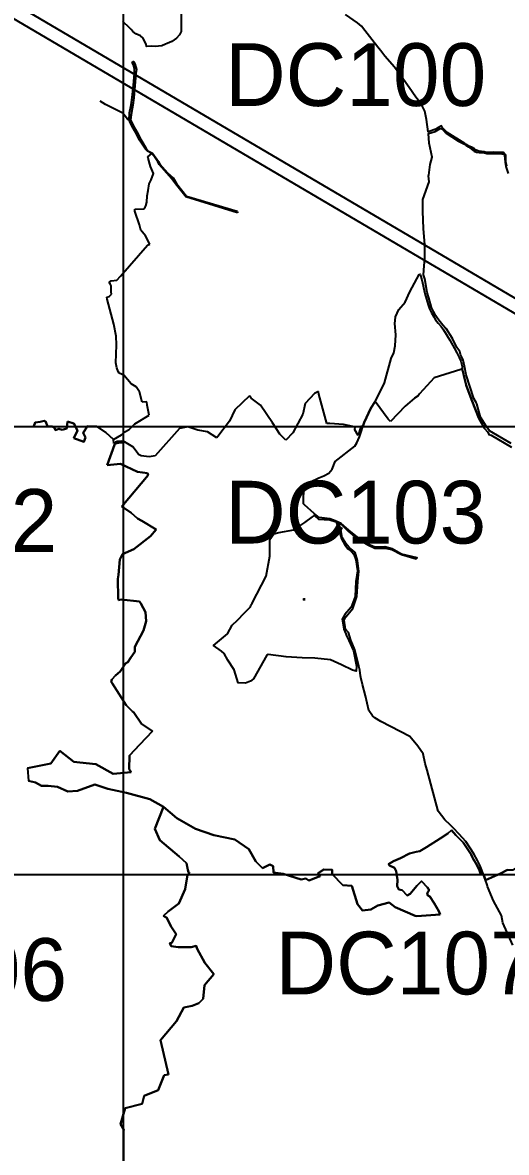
# Model space of a CAD drawing. Extents: x 547408 to 554234, y 1833375 to 1843904.
# Drawn here: x 550887 to 551427, y 1835690 to 1836951 of the extents above; entities that cross this region are included whole.
import ezdxf

# ---------------------------------------------------------------- set-up
doc = ezdxf.new("R2010")
doc.units = 0
for name, color, linetype in [('Level 10', 7, 'Continuous'), ('Level 11', 7, 'Continuous'), ('Level 30', 7, 'Continuous'), ('Level 52', 7, 'Continuous'), ('Level 62', 7, 'Continuous')]:
    doc.layers.add(name, color=color, linetype=linetype)

msp = doc.modelspace()

# ---------------------------------------------------------------- linework, layer by layer
at = {"layer": 'Level 10'}
for points in [[(551064.3, 1836963.4), (551064.1, 1836941), (551062.5, 1836937.2), (551058.9, 1836933.4), (551053.8, 1836929.5), (551048.7, 1836927.5), (551046.7, 1836926.5), (551042.8, 1836925), (551035.1, 1836924.1), (551030.6, 1836924.4), (551025.6, 1836924.2), (551025.2, 1836926.6), (551023.8, 1836929.3), (551021.9, 1836933.2), (551018.7, 1836936.1), (551013.8, 1836938.4), (551010.4, 1836940.9), (551008.4, 1836943.1), (551006.7, 1836944.8), (550999.1, 1836952.1)], [(551426.5, 1836795.5), (551426.3, 1836803), (551426, 1836803.3), (551425.1, 1836804.4), (551424, 1836805.6), (551419.8, 1836805.8), (551413, 1836806.2), (551405.8, 1836805.7), (551404.6, 1836805.8), (551402.1, 1836806.4), (551396.4, 1836807.1), (551393.5, 1836808.2), (551391.3, 1836809.7), (551388.3, 1836811.6), (551385, 1836812.9), (551382.1, 1836814.8), (551380.7, 1836815.7), (551360.9, 1836827.9), (551358.1, 1836831.2), (551355.9, 1836833.4), (551354.5, 1836835.7), (551351.2, 1836833.8), (551348.2, 1836831.9), (551339.8, 1836828.9), (551338, 1836842.5), (551337.2, 1836846.4), (551336.1, 1836852), (551332.9, 1836857.7), (551330.7, 1836861.2), (551329, 1836863.7), (551326.1, 1836867.5), (551318.4, 1836878.3), (551310.4, 1836889.9), (551302.2, 1836900.9), (551291.5, 1836913.3), (551287, 1836919.2), (551285.2, 1836921.6), (551279.4, 1836928.6), (551269.2, 1836942.1), (551265.4, 1836946.6), (551261, 1836950.6), (551247.7, 1836959.9)], [(551127, 1836738.4), (551069.6, 1836756.4), (551068.3, 1836757.8), (551058, 1836770.8), (551054, 1836776.5), (551048.2, 1836782.7), (551039.7, 1836792.4), (551038.2, 1836795.3), (551033.7, 1836801.9), (551031.6, 1836804.6), (551026.5, 1836807.1), (551024.4, 1836809.6), (551017.6, 1836819.6), (551013.3, 1836828.3), (551009.6, 1836834.6), (551006.8, 1836840.2), (551006.2, 1836842), (551006.6, 1836849.9), (551008.4, 1836858.8), (551009.6, 1836867.3), (551011.2, 1836881), (551012, 1836893.8), (551012.1, 1836898.9), (551010.9, 1836903.6), (551009.5, 1836906.1), (551010.9, 1836907.3), (551012.5, 1836904.6), (551014.4, 1836898.3), (551013.7, 1836893.9), (551011.5, 1836866.8), (551010.3, 1836858.7), (551008.7, 1836850.3), (551007.7, 1836842.1), (551008.3, 1836840.7), (551010.6, 1836836), (551014.7, 1836828.8), (551019.1, 1836820.4), (551025.2, 1836810.2), (551027, 1836807.6), (551027.7, 1836807.4), (551032.2, 1836805), (551039.1, 1836795.8), (551040.6, 1836792.6), (551049.1, 1836783.2), (551055.2, 1836777.3), (551058.9, 1836771.3), (551070.3, 1836757.1), (551126.7, 1836740.3), (551127, 1836738.4)], [(551432.3, 1836480.9), (551408.3, 1836495.1), (551404.3, 1836500.1), (551398.2, 1836510.5), (551394, 1836525.2), (551393.3, 1836526.7), (551390.7, 1836531.1), (551382.1, 1836557.4), (551380.2, 1836567.4), (551378.7, 1836574.1), (551377, 1836578.2), (551375.8, 1836580.3), (551375.1, 1836583.7), (551371.6, 1836588.2), (551366.8, 1836598.3), (551359.9, 1836609.2), (551358.8, 1836610.2), (551356.3, 1836613.1), (551353.3, 1836616.9), (551350.4, 1836620.2), (551348.2, 1836623.6), (551345.8, 1836628.2), (551343.6, 1836632.6), (551340.4, 1836643.7), (551338.5, 1836649.4), (551336.1, 1836664.7), (551334.6, 1836669.2), (551335.3, 1836679.4), (551335.9, 1836686.9), (551336, 1836702.8), (551334.5, 1836720.9), (551333.8, 1836739.9), (551334, 1836753.2), (551341, 1836773.1), (551340.2, 1836779.7), (551340.4, 1836780.5), (551342.1, 1836792.2), (551344.2, 1836800.5), (551340.9, 1836816.2), (551340.3, 1836826.9), (551347.5, 1836829.2), (551353.1, 1836832.5), (551354.5, 1836832.1), (551357.2, 1836830.2), (551359.8, 1836827.3), (551373.6, 1836818.4), (551380.2, 1836814.9), (551381.9, 1836813.8), (551384.7, 1836812), (551391.1, 1836807.4), (551393.6, 1836806.2), (551396.5, 1836805.9), (551401.6, 1836805.7), (551405.1, 1836804.8), (551419.6, 1836804.6), (551423.8, 1836804), (551424.9, 1836802.7), (551425.7, 1836794.8), (551426.5, 1836790.2), (551429, 1836782.4)], [(551427.4, 1836790.5), (551426.5, 1836795.5)], [(551266.4, 1836211.9), (551264.6, 1836219.9), (551264.3, 1836221.5), (551263.6, 1836228), (551262.3, 1836232.2), (551258, 1836250.6), (551253.6, 1836261.4), (551250.8, 1836269.8), (551247.7, 1836273.8), (551246, 1836283.9), (551247.9, 1836287.6), (551255.6, 1836296.6), (551260.3, 1836310.1), (551261.3, 1836326.8), (551262.5, 1836338.2), (551260.8, 1836350.3), (551258.5, 1836359.4), (551255.3, 1836361.7), (551251.6, 1836364.9), (551248.1, 1836369.4), (551243.7, 1836376.1), (551242.2, 1836385.1), (551239.8, 1836392.1), (551242.7, 1836390.7), (551250.6, 1836382.9), (551259.7, 1836375.2), (551272.4, 1836367.7), (551280.1, 1836364.1), (551291.7, 1836364.2), (551299.4, 1836362.6), (551310, 1836356.9), (551326.4, 1836352.1), (551327.4, 1836353.3), (551310.2, 1836357.5), (551299.7, 1836363.2), (551291.5, 1836365.6), (551280.3, 1836365.1), (551272.5, 1836368.4), (551260.8, 1836376.2), (551251.2, 1836384), (551242.8, 1836391.5), (551236, 1836394.7), (551230.2, 1836396.8), (551218, 1836398.3), (551212.6, 1836402.8), (551201.8, 1836412.4), (551200.6, 1836413.7), (551200.6, 1836421.9), (551201.4, 1836430), (551204.4, 1836435.8), (551208.6, 1836438.3), (551217.8, 1836442.5), (551223.5, 1836445), (551228.8, 1836447.8), (551232.5, 1836452.1), (551235.9, 1836460.9), (551257.9, 1836478), (551260.2, 1836481.6), (551263.2, 1836488.5), (551268.3, 1836504.5), (551275.8, 1836520.2), (551280.8, 1836527.9), (551284.5, 1836534.8), (551291.2, 1836548.7), (551298.5, 1836575.7), (551301.6, 1836582.3), (551303, 1836589.8), (551303.7, 1836602.4), (551302.7, 1836614.8), (551302.9, 1836618.4), (551303.5, 1836622.2), (551306.9, 1836630.5), (551314, 1836638.7), (551319.2, 1836650.2), (551329.8, 1836669.5), (551330.8, 1836669.8), (551331.1, 1836668.6), (551332.8, 1836663.7), (551335.9, 1836648.4), (551337.8, 1836642.2), (551339.8, 1836635.8), (551341.4, 1836631.1), (551343.6, 1836626.8), (551346.1, 1836622.2), (551348.1, 1836618.9), (551350.8, 1836615.3), (551354.2, 1836611.5), (551356.8, 1836607.9), (551364, 1836596.3), (551369.2, 1836586.9), (551371.8, 1836582.1), (551373.5, 1836578.4), (551374.3, 1836577.1), (551376.1, 1836573), (551377.7, 1836566.8), (551377.7, 1836564.4), (551379.6, 1836556.9)], [(551379.6, 1836556.9), (551382.3, 1836546.2), (551388.1, 1836530.1), (551396.3, 1836509.3), (551402.4, 1836498.1), (551406.3, 1836493.4), (551407.3, 1836491), (551410.1, 1836490.3), (551432.9, 1836476.7)], [(551260.8, 1836338.8), (551259.2, 1836326.8), (551258.2, 1836310.1), (551253.9, 1836298.4), (551246.9, 1836289.9), (551243.8, 1836284.9), (551245.7, 1836273.8), (551247.9, 1836268.5), (551248.7, 1836266.3), (551251.2, 1836261.2), (551256.5, 1836249.4), (551259.8, 1836232.2), (551259.3, 1836226.9), (551255.2, 1836228), (551243.2, 1836233.7), (551231, 1836239.3), (551213.2, 1836241.4), (551199.1, 1836241.5), (551181.2, 1836242.9), (551161.4, 1836245.5), (551159.8, 1836244.8), (551144.9, 1836218.2), (551141.6, 1836215.6), (551136.1, 1836213.3), (551127.8, 1836213.6), (551123.2, 1836228.1), (551116.3, 1836238.9), (551112.1, 1836246.4), (551109.1, 1836249.1), (551100.4, 1836255.3), (551115.8, 1836268.3), (551121, 1836278.1), (551127, 1836283.8), (551134.4, 1836291.4), (551141.4, 1836298.5), (551142, 1836300.3), (551143.5, 1836302.6), (551159.1, 1836333), (551163, 1836355), (551163.3, 1836373.6), (551167.5, 1836380.2), (551173, 1836381.7), (551190.1, 1836384.7), (551202.2, 1836392.9), (551210.9, 1836399.2), (551213.1, 1836400.4), (551217.6, 1836396.6), (551230.1, 1836395.7), (551237.2, 1836393.4), (551240.1, 1836384.5), (551243.2, 1836374.5), (551246.9, 1836367.8), (551250, 1836363.4), (551254.2, 1836360.3), (551257, 1836357.4), (551259.2, 1836351), (551260.8, 1836338.8)], [(551434.2, 1835920.9), (551422.9, 1835946), (551421.5, 1835954), (551412.5, 1835970.3), (551405.8, 1835986.6), (551405.6, 1835988.4), (551403.9, 1835993.6), (551399.7, 1836004.7), (551397.3, 1836010.2), (551394.8, 1836015.5), (551390.9, 1836022.9), (551381.9, 1836036.8), (551374.4, 1836044.9), (551368.2, 1836051.5), (551364.2, 1836055.3), (551358.2, 1836060.7), (551350.8, 1836070.6), (551338.8, 1836116.4), (551336.6, 1836123.9), (551334.1, 1836134.4), (551328.4, 1836143.1), (551319.4, 1836154), (551308.4, 1836159.5), (551287.1, 1836170.7), (551280.4, 1836174.7), (551277.6, 1836177), (551273.7, 1836183), (551269.7, 1836199.2), (551266.4, 1836211.9)]]:
    msp.add_lwpolyline(points, dxfattribs=at)
at = {"layer": 'Level 11'}
for p, q in [((551016.3, 1836822.9), (551015.7, 1836822.9)), ((551016.9, 1836823.5), (551016.3, 1836822.9)), ((551016.3, 1836822.9), (551016.9, 1836822.2)), ((551016.9, 1836824.1), (551016.9, 1836823.5)), ((551017.5, 1836822.9), (551016.9, 1836823.5)), ((551016.9, 1836822.2), (551017.5, 1836822.9)), ((551016.9, 1836822.2), (551016.9, 1836821.6)), ((551018.2, 1836822.9), (551017.5, 1836822.9)), ((551200.7, 1836306.8), (551200.1, 1836306.8)), ((551201.3, 1836307.5), (551200.7, 1836306.8)), ((551200.7, 1836306.8), (551201.3, 1836306.2)), ((551201.3, 1836308.1), (551201.3, 1836307.5)), ((551201.9, 1836306.8), (551201.3, 1836307.5)), ((551201.3, 1836306.2), (551201.9, 1836306.8)), ((551201.3, 1836306.2), (551201.3, 1836305.6)), ((551202.6, 1836306.8), (551201.9, 1836306.8))]:
    msp.add_line(p, q, dxfattribs=at)
for centre in [(551016.9, 1836822.9), (551201.3, 1836306.8)]:
    msp.add_circle(centre, 0.15, dxfattribs=at)
at = {"layer": 'Level 30'}
for points in [[(550459.8, 1837721.4), (550468.8, 1837721.6), (550470.5, 1837706.8), (550667.3, 1837078.9), (551346.9, 1836678.7), (551564.3, 1836550.7), (551781.4, 1836424), (552265.3, 1836132.4)], [(550483.8, 1837722.1), (550485.2, 1837710), (550679.9, 1837088.9), (551354.5, 1836691.7), (551571.9, 1836563.7), (551789.1, 1836436.9), (552265, 1836150.2)]]:
    msp.add_lwpolyline(points, dxfattribs=at)
at = {"layer": 'Level 52'}
for p, q in [((551000.4, 1836557.2), (550995.1, 1836559.5)), ((551008.6, 1836547.4), (551000.4, 1836557.2)), ((551014.1, 1836544.3), (551008.6, 1836547.4)), ((551017.6, 1836538.6), (551014.1, 1836544.3)), ((551020.9, 1836527), (551017.6, 1836538.6)), ((551026, 1836527.4), (551020.9, 1836527)), ((551026.3, 1836523.7), (551026, 1836527.4)), ((551028.4, 1836512.5), (551026.3, 1836523.7)), ((550937.5, 1836505.6), (550936.5, 1836497.5)), ((550936.5, 1836497.5), (550937.5, 1836505.6)), ((551006.4, 1836496.4), (551012.5, 1836502.8)), ((551012.5, 1836502.8), (551028.4, 1836512.5)), ((550896.9, 1836500), (550899.6, 1836500)), ((550916.7, 1836500), (550915.2, 1836500)), ((550915.2, 1836500), (550916.7, 1836500)), ((550916.8, 1836499.9), (550916.7, 1836500)), ((550916.7, 1836500), (550916.8, 1836499.9)), ((550936.5, 1836497.5), (550931.3, 1836496.2)), ((550931.3, 1836496.2), (550936.5, 1836497.5)), ((550954.9, 1836493), (550959.8, 1836500.1)), ((550957.6, 1836487.8), (550954.9, 1836493)), ((550959.8, 1836500.1), (550970.2, 1836499.8)), ((550970.2, 1836499.8), (550980.2, 1836493.3)), ((550980.2, 1836493.3), (550988.7, 1836485.4)), ((550988.7, 1836485.4), (550997.7, 1836490.5)), ((550997.7, 1836490.5), (551001.4, 1836494.1)), ((551001.4, 1836494.1), (551006.4, 1836496.4)), ((551062.2, 1836497.5), (551035.2, 1836467.1)), ((551181, 1836484.7), (551174.2, 1836491.5)), ((551264.7, 1836500), (551261.6, 1836489.7)), ((551266.9, 1836500), (551264.7, 1836500)), ((551404.4, 1836500), (551401.4, 1836500)), ((550989, 1836480.9), (550988.7, 1836485.4)), ((550994.4, 1836481.8), (550994.6, 1836481.6)), ((550994.6, 1836481.6), (550994.9, 1836481.9)), ((551000, 1836483.1), (551000, 1836481.8)), ((551000, 1836481.8), (551000, 1836483.1)), ((551027.6, 1836445.4), (550998, 1836410.6)), ((550998, 1836410.6), (551027.6, 1836445.4)), ((551026.5, 1836447.9), (551027.6, 1836445.4)), ((551027.6, 1836445.4), (551026.5, 1836447.9)), ((551010.1, 1836181.6), (551011.4, 1836180.7)), ((551011.4, 1836180.7), (551010.1, 1836181.6)), ((550892.9, 1836118.5), (550893.8, 1836104.2)), ((551044.5, 1836075.2), (551034.7, 1836050.7)), ((551034.7, 1836050.7), (551044.5, 1836075.2)), ((551398.6, 1836000), (551401.5, 1836000)), ((551401.5, 1836000), (551398.6, 1836000)), ((551420.4, 1836001), (551403.9, 1835993.6)), ((551428.2, 1836005.1), (551420.4, 1836001)), ((551100.6, 1835888.7), (551090.3, 1835876.2)), ((551090.3, 1835876.2), (551100.6, 1835888.7)), ((551059, 1835836), (551041, 1835815)), ((551041, 1835815), (551059, 1835836)), ((551041, 1835815), (551050.2, 1835776.5)), ((551050.2, 1835776.5), (551041, 1835815)), ((551050.2, 1835776.5), (551045.3, 1835775.9)), ((551045.3, 1835775.9), (551050.2, 1835776.5)), ((551000, 1835713.3), (551000, 1835500)), ((551000, 1835500), (551000, 1835713.3))]:
    msp.add_line(p, q, dxfattribs=at)
for points in [[(551006.8, 1836840.2), (551006.2, 1836842), (551004.2, 1836842.9), (550999, 1836849.7), (550980, 1836859.3), (550973.9, 1836863.1)], [(551026.9, 1836801.1), (551031.6, 1836804.6), (551026.5, 1836807.1), (551024.4, 1836809.6), (551017.6, 1836819.6), (551013.3, 1836828.3), (551009.6, 1836834.6), (551006.8, 1836840.2)], [(551012.6, 1836742.6), (551022.5, 1836742.9), (551024.1, 1836744.9), (551024.8, 1836746.2), (551025.8, 1836750.3), (551026.3, 1836757.4), (551027.4, 1836763.3), (551028.4, 1836770.8), (551030.9, 1836775.4), (551033.2, 1836782.3), (551030.2, 1836790.3), (551027.5, 1836799.5), (551026.9, 1836801.1)], [(551029.3, 1836703.6), (551024.6, 1836712.6), (551019.3, 1836719.2), (551017.9, 1836725.2), (551012.6, 1836740.1), (551012.6, 1836742.6)], [(550983.9, 1836661.2), (550986.1, 1836662.5), (550992.6, 1836663.3), (550996.6, 1836667.6), (551026.8, 1836702.2), (551029.3, 1836703.6)], [(550986.6, 1836647.7), (550986, 1836650.4), (550986.1, 1836657), (550985, 1836659.3), (550983.9, 1836661.2)], [(550981.3, 1836644.2), (550983.9, 1836645.1), (550986.6, 1836647.7)], [(550995.1, 1836559.5), (550994.1, 1836561.4), (550992.3, 1836565.3), (550991.5, 1836570.8), (550991.9, 1836580.7), (550992.2, 1836591.2), (550991.7, 1836600.6), (550989.2, 1836614), (550984.7, 1836630.7), (550981.8, 1836642), (550981.3, 1836644.2)], [(551377.7, 1836564.4), (551376.2, 1836563.5), (551346.3, 1836554.1), (551330.1, 1836536.5), (551328.7, 1836534.3)], [(551396.3, 1836509.3), (551388.1, 1836530.1), (551382.3, 1836546.2), (551379.6, 1836556.9), (551377.7, 1836564.4)], [(551140.6, 1836534), (551124.1, 1836518.6), (551118.3, 1836505.9), (551105.1, 1836488.8), (551103.9, 1836487.2)], [(551174.2, 1836491.5), (551166.1, 1836503.9), (551152.6, 1836523.7), (551142.5, 1836531.4), (551140.6, 1836534)], [(551217.4, 1836538.8), (551212.8, 1836536.6), (551202.4, 1836525.6), (551200.1, 1836513.8), (551188.9, 1836492.9), (551181, 1836484.7)], [(551226.9, 1836503.3), (551217.7, 1836536.1), (551217.4, 1836538.8)], [(551280.8, 1836527.9), (551275.8, 1836520.2), (551268.3, 1836504.5), (551266.9, 1836500)], [(551297.9, 1836505.6), (551295, 1836508.2), (551280.8, 1836527.9)], [(551328.7, 1836534.3), (551324.7, 1836531.7), (551314, 1836522.7), (551297.9, 1836505.6)], [(550899.6, 1836500), (550899.9, 1836500.4), (550901.2, 1836504.4), (550906.9, 1836505.2), (550911.5, 1836506.1), (550913.4, 1836505), (550915.2, 1836500)], [(550915.2, 1836500), (550913.4, 1836505), (550911.5, 1836506.1), (550906.9, 1836505.2), (550901.2, 1836504.4), (550899.9, 1836500.4), (550899.8, 1836500.2)], [(550944.5, 1836486.8), (550948.5, 1836495.5), (550944.5, 1836503.4), (550937.5, 1836505.6)], [(550937.5, 1836505.6), (550944.5, 1836503.4), (550948.5, 1836495.5), (550944.5, 1836486.8)], [(551261.6, 1836489.7), (551257.8, 1836496.1), (551258.5, 1836499.5), (551255.9, 1836499.9), (551245.5, 1836502.2), (551230.1, 1836503.2), (551226.9, 1836503.3)], [(551401.4, 1836500), (551396.3, 1836509.3)], [(550931.3, 1836496.2), (550927.9, 1836497.2), (550924.1, 1836495.9), (550923.1, 1836498.3), (550920.2, 1836500), (550916.8, 1836499.9)], [(550916.8, 1836499.9), (550920.2, 1836500), (550923.1, 1836498.3), (550924.1, 1836495.9), (550927.9, 1836497.2), (550931.3, 1836496.2)], [(550988.7, 1836485.4), (550980.2, 1836493.3), (550970.2, 1836499.8), (550959.8, 1836500.1), (550954.9, 1836493), (550957.6, 1836487.8)], [(551103.9, 1836487.2), (551093.5, 1836493.9), (551082.9, 1836495.8), (551071.5, 1836499.4), (551062.2, 1836497.5)], [(551432.3, 1836480.9), (551408.3, 1836495.1), (551404.4, 1836500)], [(550957.6, 1836487.8), (550955.6, 1836482.9), (550944.5, 1836486.8)], [(550944.5, 1836486.8), (550955.6, 1836482.9), (550957.6, 1836487.8)], [(550989.8, 1836480.2), (550989.7, 1836479.6), (550981.7, 1836456.6)], [(550981.7, 1836456.6), (550989.7, 1836479.6), (550989.8, 1836480.2)], [(551000, 1836483.1), (550997.7, 1836483.5), (550993, 1836483), (550991, 1836482.5), (550989, 1836480.9)], [(551000, 1836481.8), (550996, 1836482.2), (550991.3, 1836481), (550989.8, 1836480.2)], [(550989.8, 1836480.2), (550991.3, 1836481), (550994.4, 1836481.8)], [(550994.9, 1836481.9), (550996, 1836482.2), (551000, 1836481.8)], [(551035.2, 1836467.1), (551028.7, 1836466), (551019.5, 1836467), (551016.7, 1836468.8), (551015.2, 1836470.8), (551010.2, 1836477.3), (551000.9, 1836482.9), (551000, 1836483.1)], [(550981.7, 1836456.6), (550996.5, 1836458.1), (551015.7, 1836449.2), (551026.5, 1836447.9)], [(551026.5, 1836447.9), (551015.7, 1836449.2), (550996.5, 1836458.1), (550981.7, 1836456.6)], [(550998, 1836410.6), (551008.6, 1836403.6), (551015.7, 1836397.2), (551020.4, 1836394.7), (551036.2, 1836384.9)], [(551036.2, 1836384.9), (551020.4, 1836394.7), (551015.7, 1836397.2), (551008.6, 1836403.6), (550998, 1836410.6)], [(551036.2, 1836384.9), (551030.1, 1836377.4), (551011.5, 1836362.8), (550998.7, 1836357.4)], [(550998.7, 1836357.4), (551011.5, 1836362.8), (551030.1, 1836377.4), (551036.2, 1836384.9)], [(550998.7, 1836357.4), (550995.9, 1836351.4), (550994.5, 1836334.2), (550993.5, 1836330), (550994.1, 1836308.3), (550994.2, 1836306.2)], [(550994.2, 1836306.2), (550994.1, 1836308.3), (550993.5, 1836330), (550994.5, 1836334.2), (550995.9, 1836351.4), (550998.7, 1836357.4)], [(550994.2, 1836306.2), (550997.3, 1836306.8), (551017.7, 1836304.6)], [(551017.7, 1836304.6), (550997.3, 1836306.8), (550994.2, 1836306.2)], [(551017.7, 1836304.6), (551019.3, 1836302.2), (551024.6, 1836292.5), (551025.1, 1836282.5), (551022.3, 1836272.3)], [(551022.3, 1836272.3), (551025.1, 1836282.5), (551024.6, 1836292.5), (551019.3, 1836302.2), (551017.7, 1836304.6)], [(551022.3, 1836272.3), (551012.6, 1836253.8), (551012.6, 1836248.2), (551007.9, 1836242), (551004.7, 1836236.9)], [(551004.8, 1836236.9), (551007.9, 1836242), (551012.6, 1836248.2), (551012.6, 1836253.8), (551022.3, 1836272.3)], [(551004.7, 1836236.9), (551002.3, 1836235.4), (550996, 1836226.3), (550990.8, 1836222), (550987, 1836217.4), (550986.1, 1836214.8)], [(550986.1, 1836214.8), (550987, 1836217.4), (550990.8, 1836222), (550996, 1836226.3), (551002.3, 1836235.4), (551004.8, 1836236.9)], [(550986.1, 1836214.8), (550987.4, 1836213.4), (551002.9, 1836189)], [(551002.9, 1836189), (550987.4, 1836213.4), (550986.1, 1836214.8)], [(551002.9, 1836189), (551003.9, 1836187.9), (551010.1, 1836181.6)], [(551010.1, 1836181.6), (551003.9, 1836187.9), (551002.9, 1836189)], [(551011.4, 1836180.7), (551020.1, 1836167.9), (551032.4, 1836159.9)], [(551032.4, 1836159.9), (551020.1, 1836167.9), (551011.4, 1836180.7)], [(551032.4, 1836159.9), (551018, 1836145), (551006.7, 1836132.7), (551006.1, 1836117.3), (551008.4, 1836114.1)], [(551006.1, 1836117.3), (551006.7, 1836132.7), (551018, 1836145), (551032.4, 1836159.9)], [(550928.8, 1836137.8), (550918.9, 1836123.9), (550892.9, 1836118.5)], [(550892.9, 1836118.5), (550918.9, 1836123.9), (550928.8, 1836137.8)], [(551008.4, 1836114.1), (550988.4, 1836112.2), (550969.2, 1836123.1), (550951.2, 1836125), (550944.5, 1836125.7), (550928.8, 1836137.8)], [(550928.8, 1836137.8), (550944.5, 1836125.7), (550951.2, 1836125), (550969.2, 1836123.1), (550988.4, 1836112.2), (551008.4, 1836114.1)], [(550892.5, 1836118.4), (550892.9, 1836118.5)], [(551008.4, 1836114.1), (551006.1, 1836117.3)], [(550893.8, 1836104.2), (550901.9, 1836102.4), (550908.3, 1836098.7), (550915.8, 1836098.9), (550926.3, 1836097.8), (550937.9, 1836092.5), (550948.7, 1836093.2), (550967.8, 1836100.4), (550982.5, 1836095.6), (551003.1, 1836090.8), (551029.1, 1836083.9), (551044.5, 1836075.2), (551059.4, 1836062.7)], [(551044.5, 1836075.2), (551029.1, 1836083.9), (551003.1, 1836090.8), (550982.5, 1836095.6), (550967.8, 1836100.4), (550948.7, 1836093.2), (550937.9, 1836092.5), (550926.3, 1836097.8), (550915.8, 1836098.9), (550908.3, 1836098.7), (550901.9, 1836102.4), (550893.8, 1836104.2)], [(551147.7, 1836014.2), (551139.6, 1836028), (551124.1, 1836038.9), (551100.6, 1836043.8), (551080.3, 1836050.8), (551059.4, 1836062.7), (551044.5, 1836075.2)], [(551059.4, 1836062.7), (551080.3, 1836050.8), (551100.6, 1836043.8), (551124.1, 1836038.9), (551139.6, 1836028), (551147.7, 1836014.2), (551155.1, 1836006.8)], [(551034.7, 1836050.7), (551040.4, 1836038.1), (551062.1, 1836019.8), (551070.1, 1836012.3), (551071.7, 1836004.9), (551072.5, 1836002.6), (551072.5, 1836001.9), (551073.8, 1836000.8)], [(551073.8, 1836000.8), (551072.5, 1836001.9), (551072.5, 1836002.6), (551071.7, 1836004.9), (551070.1, 1836012.3), (551062.1, 1836019.8), (551040.4, 1836038.1), (551034.7, 1836050.7)], [(551295.4, 1836011.3), (551301, 1836014.8), (551308.8, 1836018.2), (551318.9, 1836023.1), (551326.5, 1836025.1), (551330.6, 1836026), (551337.8, 1836030.5), (551353.2, 1836039.9), (551361.6, 1836045.5), (551365.9, 1836049.3)], [(551365.9, 1836049.3), (551361.6, 1836045.5), (551353.2, 1836039.9), (551337.8, 1836030.5), (551330.6, 1836026), (551326.5, 1836025.1), (551318.9, 1836023.1), (551308.8, 1836018.2), (551301, 1836014.8), (551295.4, 1836011.3)], [(551365.9, 1836049.3), (551370.6, 1836043.8), (551378.9, 1836035.4), (551387.8, 1836022), (551388.9, 1836019.5), (551390.1, 1836017.4), (551394.2, 1836010.7), (551397, 1836004.2), (551398.6, 1836000)], [(551398.6, 1836000), (551397, 1836004.2), (551394.2, 1836010.7), (551390.1, 1836017.4), (551388.9, 1836019.5), (551387.8, 1836022), (551378.9, 1836035.4), (551370.6, 1836043.8), (551365.9, 1836049.3)], [(551155.1, 1836006.8), (551147.7, 1836014.2)], [(551155.1, 1836006.8), (551163.1, 1836010.8), (551166.8, 1836009.1), (551167.3, 1836002), (551178, 1836000.6), (551198.2, 1835994.3), (551203.3, 1835995.5), (551206.5, 1835993.2), (551210.9, 1835994.7), (551217.2, 1835997.2), (551219.2, 1835997.6)], [(551219.2, 1835997.6), (551217.2, 1835997.2), (551210.9, 1835994.7), (551206.5, 1835993.2), (551203.3, 1835995.5), (551198.2, 1835994.3), (551178, 1836000.6), (551167.3, 1836002), (551166.8, 1836009.1), (551163.1, 1836010.8), (551155.1, 1836006.8)], [(551353.2, 1835955.2), (551351.7, 1835958.9), (551346.3, 1835967.8), (551341.5, 1835975.2), (551339.3, 1835976.5), (551338.7, 1835978.8), (551340.8, 1835982.3), (551339.2, 1835985.3), (551332.3, 1835992.4), (551327.1, 1835987.2), (551319.7, 1835978.2), (551316.4, 1835976.3), (551310.8, 1835982.4), (551307, 1835983.2), (551305.2, 1835986.9), (551305.4, 1835994), (551304, 1836003.4), (551302.4, 1836007.3), (551296.8, 1836009.7), (551295.4, 1836011.3)], [(551295.4, 1836011.3), (551296.8, 1836009.7), (551302.4, 1836007.3), (551304, 1836003.4), (551305.4, 1835994), (551305.2, 1835986.9), (551307, 1835983.2), (551310.8, 1835982.4), (551316.4, 1835976.3), (551319.7, 1835978.2), (551327.1, 1835987.2), (551332.3, 1835992.4), (551339.2, 1835985.3), (551340.8, 1835982.3), (551338.7, 1835978.8), (551339.3, 1835976.5), (551341.5, 1835975.2), (551346.3, 1835967.8), (551351.7, 1835958.9), (551353.2, 1835955.2)], [(551073.8, 1836000.8), (551071.3, 1835999.6), (551068.8, 1835983.3), (551061.8, 1835967.5), (551049.7, 1835958.4), (551044.5, 1835953.6)], [(551044.5, 1835953.6), (551049.7, 1835958.4), (551061.8, 1835967.5), (551068.8, 1835983.3), (551071.3, 1835999.6), (551073.8, 1836000.8)], [(551219.2, 1835997.6), (551216.9, 1836001.4), (551223.5, 1836005.4), (551232.7, 1836005.1), (551232.7, 1836000.1), (551244.6, 1835988.1), (551254.7, 1835987.2)], [(551232.7, 1836005.1), (551223.5, 1836005.4), (551216.9, 1836001.4), (551219.2, 1835997.6)], [(551254.7, 1835987.2), (551244.6, 1835988.1), (551232.7, 1836000.1), (551232.7, 1836005.1)], [(551401.5, 1836000), (551402.2, 1835997.9)], [(551403.9, 1835993.6), (551402.2, 1835997.9), (551401.5, 1836000)], [(551402.2, 1835997.9), (551403.9, 1835993.6)], [(551403.9, 1835993.6), (551420.4, 1836001), (551428.2, 1836005.1), (551434.2, 1836005), (551440.1, 1836008.5), (551441.4, 1836009.7)], [(551254.7, 1835987.2), (551261.1, 1835966.6), (551266.5, 1835959.6), (551275.8, 1835960.7), (551283.8, 1835965.1), (551296.3, 1835968.4), (551303.1, 1835963.3), (551325.3, 1835953.6)], [(551325.3, 1835953.6), (551303.1, 1835963.3), (551296.3, 1835968.4), (551283.8, 1835965.1), (551275.8, 1835960.7), (551266.5, 1835959.6), (551261.1, 1835966.6), (551254.7, 1835987.2)], [(551044.5, 1835953.6), (551048.1, 1835951.3), (551052.8, 1835942.2), (551058.6, 1835933.2), (551053.8, 1835923.4), (551051.7, 1835923), (551053, 1835919.9), (551060.7, 1835918.6), (551075.5, 1835918.8), (551081.1, 1835920.3), (551081.9, 1835916.9), (551090.7, 1835901.3), (551100.6, 1835888.7)], [(551100.6, 1835888.7), (551090.7, 1835901.3), (551081.9, 1835916.9), (551081.1, 1835920.3), (551075.5, 1835918.8), (551060.7, 1835918.6), (551053, 1835919.9), (551051.7, 1835923), (551053.8, 1835923.4), (551058.6, 1835933.2), (551052.8, 1835942.2), (551048.1, 1835951.3), (551044.5, 1835953.6)], [(551325.3, 1835953.6), (551327.2, 1835953.4), (551353.2, 1835955.2)], [(551353.2, 1835955.2), (551327.2, 1835953.4), (551325.3, 1835953.6)], [(551090.3, 1835876.2), (551088.6, 1835860.9), (551083.8, 1835856.3), (551076.4, 1835853.2), (551067.2, 1835851.5), (551059, 1835836)], [(551059, 1835836), (551067.2, 1835851.5), (551076.4, 1835853.2), (551083.8, 1835856.3), (551088.6, 1835860.9), (551090.3, 1835876.2)], [(551045.3, 1835775.9), (551038.4, 1835758.9), (551023, 1835752.6), (551020.6, 1835744), (551001.7, 1835739.1), (550996.4, 1835721.2)], [(550996.4, 1835721.2), (551001.7, 1835739.1), (551020.6, 1835744), (551023, 1835752.6), (551038.4, 1835758.9), (551045.3, 1835775.9)], [(550996.4, 1835721.2), (551000.4, 1835714.9), (551000, 1835713.3)], [(551000, 1835713.3), (551000.4, 1835714.9), (550996.4, 1835721.2)]]:
    msp.add_lwpolyline(points, dxfattribs=at)
at = {"layer": 'Level 62'}
for p, q in [((551000, 1835000), (551000, 1841500)), ((550500, 1836500), (552500, 1836500)), ((550500, 1836000), (552500, 1836000))]:
    msp.add_line(p, q, dxfattribs=at)

# ---------------------------------------------------------------- texts
for s, p in [('DC100', (551113.2, 1836857.7)), ('DC103', (551113.2, 1836369.3)), ('DC102', (550634.7, 1836360)), ('DC107', (551169.5, 1835866)), ('DC106', (550645.6, 1835858.7))]:
    msp.add_text(s, height=70, dxfattribs=at).set_placement(p)

doc.saveas('drawing.dxf')
